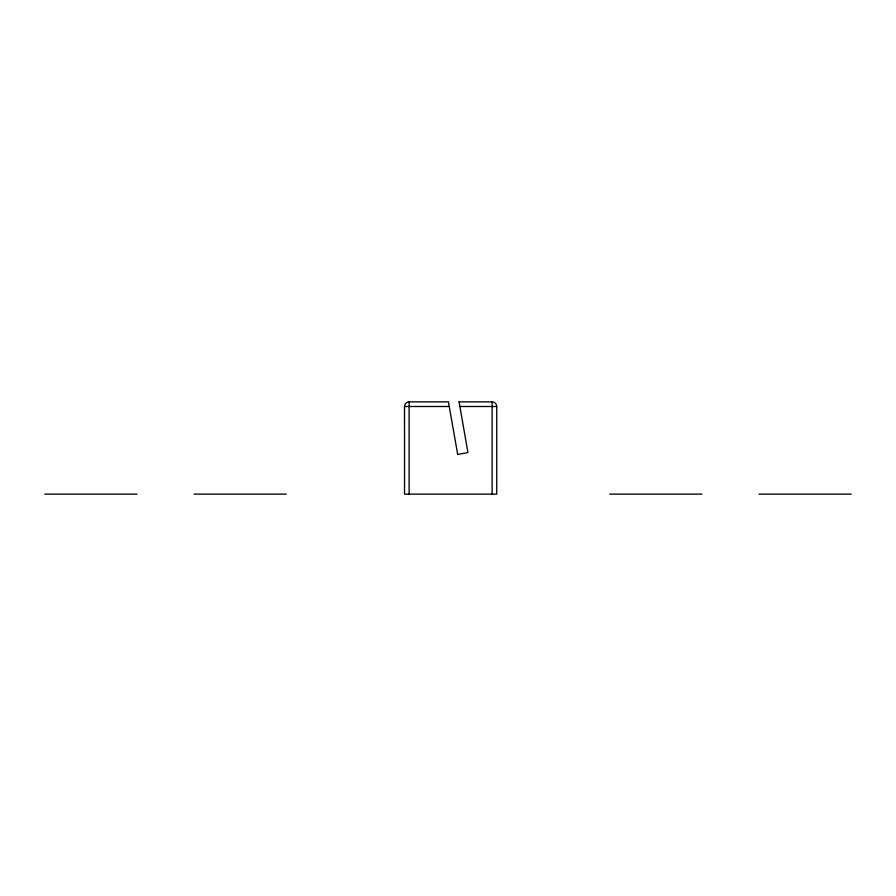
<?xml version="1.0" encoding="UTF-8"?>
<svg xmlns="http://www.w3.org/2000/svg" width="896" height="896" viewBox="0 0 896 896"><rect width="100%" height="100%" fill="white"/><g stroke="black" fill="none" stroke-linecap="round" stroke-linejoin="round"><path stroke-width="1.34" d="M458.976 401.878L492.128 401.878A4.614 4.614 0 0 1 496.742 406.493L496.742 494.122L404.533 494.122L404.51 406.493A4.614 4.614 0 0 1 409.125 401.878L448.437 401.878L457.699 454.418L467.925 452.614L459.099 401.878M404.522 406.493L449.254 406.493M459.794 406.493L496.72 406.493M44.8 494.122L137.032 494.122M194.04 494.122L286.272 494.122M609.728 494.122L701.96 494.122M758.968 494.122L851.2 494.122M492.128 401.901L492.128 494.122M409.125 401.901L409.125 494.122"/></g></svg>
